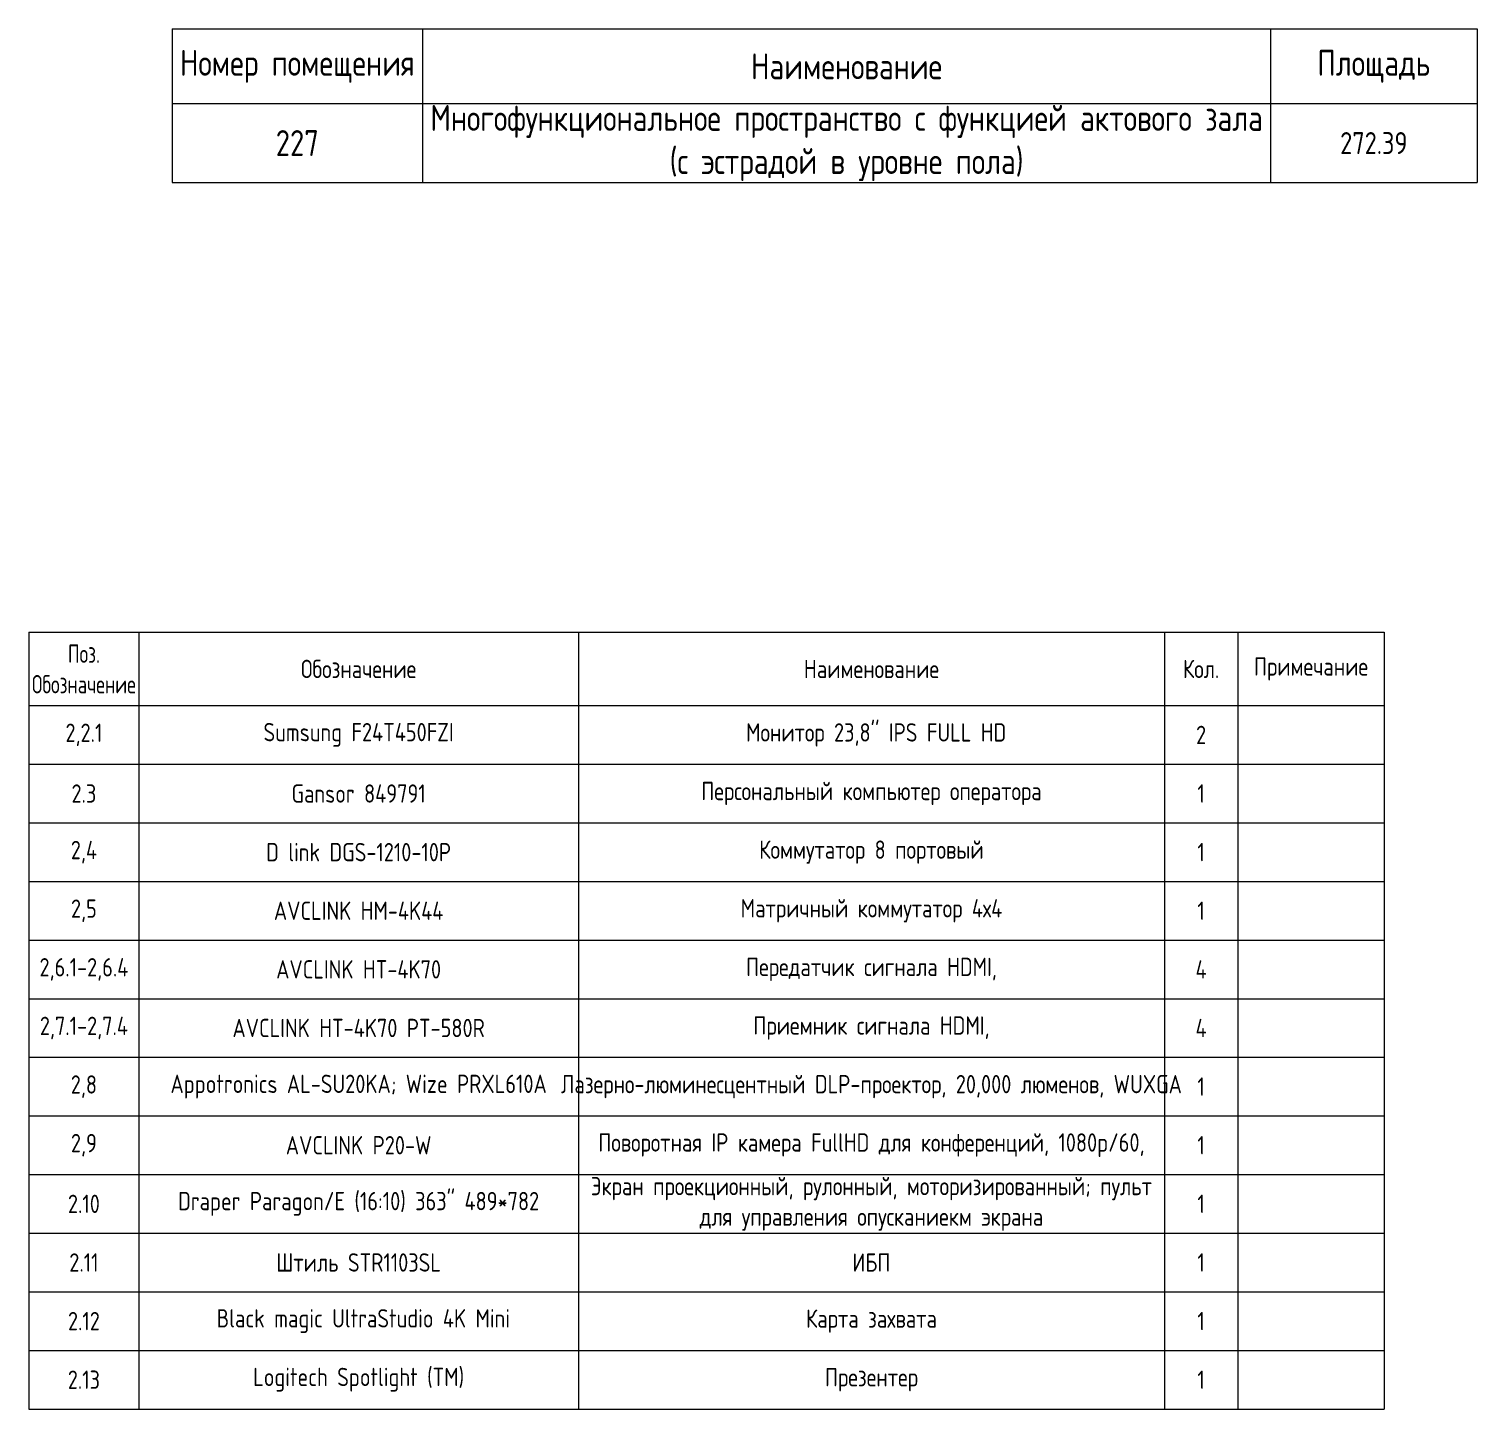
# Model space of a CAD drawing. Header units: millimetres. Extents: x 304092 to 9387535, y -16707 to 344175.
# Drawn here: x 566778 to 586544, y 67630 to 86464 of the extents above; entities that cross this region are included whole.
import ezdxf

# ---------------------------------------------------------------- set-up
doc = ezdxf.new("R2010")
doc.units = ezdxf.units.MM
doc.styles.add('GOST type A', font='GOST.TTF')
doc.styles.get("Standard").update_dxf_attribs({"font": 'GOST.TTF'})

# ---------------------------------------------------------------- blocks, each defined once
blk = doc.blocks.new('*T41')
at = {"color": 0, "linetype": 'ByBlock', "lineweight": 9, "ltscale": 100, "transparency": 16777216}
for p, q in [((0, 0), (18500, 0)), ((0, 0), (0, -10600)), ((1500, 0), (1500, -10600)), ((7500, 0), (7500, -10600)), ((15500, 0), (15500, -10600)), ((16500, 0), (16500, -10600)), ((18500, 0), (18500, -10600)), ((0, -1000), (18500, -1000)), ((0, -1800), (18500, -1800)), ((0, -2600), (18500, -2600)), ((0, -3400), (18500, -3400)), ((0, -4200), (18500, -4200)), ((0, -5000), (18500, -5000)), ((0, -5800), (18500, -5800)), ((0, -6600), (18500, -6600)), ((0, -7400), (18500, -7400)), ((0, -8200), (18500, -8200)), ((0, -9000), (18500, -9000)), ((0, -9800), (18500, -9800)), ((0, -10600), (18500, -10600))]:
    blk.add_line(p, q, dxfattribs=at)
at = {"color": 0, "lineweight": 9, "ltscale": 100, "transparency": 16777216, "char_height": 250, "attachment_point": 5, "style": 'GOST type A'}
for s, insert, width in [('{\\W0.9;Поз. Обозначение}', (750, -500), 1497), ('Обозначение', (4500, -500), 5997), ('Наименование', (11500, -500), 7997), ('Кол.', (16000, -500), 997), ('Примечание', (17500, -500), 1997), ('{\\C256;2,2.1}', (750, -1400), 1497), ('{\\C256;Sumsung F24T450FZI }', (4500, -1400), 5997), ("{\\C256; Монитор 23,8'' IPS FULL HD}", (11500, -1400), 7997), ('2', (16000, -1400), 997), ('{\\fArial|b0|i0|c0;', (17500, -1400), 1997), ('2.3', (750, -2200), 1497), ('{\\C256;Gansor 849791}', (4500, -2200), 5997), ('{\\C256;Персональный компьютер оператора}', (11500, -2200), 7997), ('1', (16000, -2200), 997), ('{\\fArial|b0|i0|c0;', (17500, -2200), 1997), ('{\\C256;2,4}', (750, -3000), 1497), ('{\\C256;D link }DGS-1210-10P', (4500, -3000), 5997), ('{\\C256;Коммутатор 8 портовый }', (11500, -3000), 7997), ('1', (16000, -3000), 997), ('{\\fArial|b0|i0|c0;', (17500, -3000), 1997), ('{\\C256;2,5}', (750, -3800), 1497), ('{\\C256;AVCLINK HM-4K44 }', (4500, -3800), 5997), ('{\\C256;Матричный коммутатор 4х4 }', (11500, -3800), 7997), ('1', (16000, -3800), 997), ('{\\fArial|b0|i0|c0;', (17500, -3800), 1997), ('{\\C256;2,6.1-2,6.4}', (750, -4600), 1497), ('{\\C256;AVCLINK HT-4K70 }', (4500, -4600), 5997), ('{\\C256;Передатчик сигнала HDMI, }', (11500, -4600), 7997), ('4', (16000, -4600), 997), ('{\\C256;2,7.1-2,7.4}', (750, -5400), 1497), ('{\\C256;AVCLINK HT-4K70 PT-580R }', (4500, -5400), 5997), ('{\\C256;Приемник сигнала HDMI, }', (11500, -5400), 7997), ('4', (16000, -5400), 997), ('{\\C256;2,8}', (750, -6200), 1497), ('{\\fGOST type A|b0|i0|c204|p34;\\C256;Appotronics AL-SU20KA;\\fGOST type A|b0|i0|c0|p34; Wize PRXL610A}', (4500, -6200), 5997), ('{\\C256;Лазерно-люминесцентный DLP-проектор, 20,000 люменов, WUXGA}', (11500, -6200), 7997), ('1', (16000, -6200), 997), ('{\\C256;2,9}', (750, -7000), 1497), ('{\\C256;AVCLINK P20-W }', (4500, -7000), 5997), ('{\\C256;Поворотная IP камера FullHD для конференций, 1080p/60, }', (11500, -7000), 7997), ('1', (16000, -7000), 997), ('Экран проекционный, рулонный, моторизированный; пульт для управления опусканиекм экрана', (11500, -7800), 7997), ('2.10', (750, -7800), 1497), ('Draper Paragon/E (16:10) 363" 489*782 ', (4500, -7800), 5997), ('1', (16000, -7800), 997), ('2.11', (750, -8600), 1497), ('Штиль STR1103SL', (4500, -8600), 5997), ('ИБП', (11500, -8600), 7997), ('1', (16000, -8600), 997), ('2.12', (750, -9400), 1497), (' Black magic UltraStudio 4K Mini', (4500, -9400), 5997), ('Карта захвата', (11500, -9400), 7997), ('1', (16000, -9400), 997), ('2.13', (750, -10200), 1497), ('Logitech Spotlight (TM)', (4500, -10200), 5997), ('Презентер', (11500, -10200), 7997), ('1', (16000, -10200), 997)]:
    blk.add_mtext(s, dxfattribs=dict(at, insert=insert, width=width))
blk = doc.blocks.new('*T42')
at = {"color": 0, "linetype": 'ByBlock', "lineweight": 9, "ltscale": 100, "transparency": 16777216}
for p, q in [((0, 0), (17814, 0)), ((0, 0), (0, -2094)), ((3420, 0), (3420, -2094)), ((14995, 0), (14995, -2094)), ((17814, 0), (17814, -2094)), ((0, -1019), (17814, -1019)), ((0, -2094), (17814, -2094))]:
    blk.add_line(p, q, dxfattribs=at)
at = {"color": 0, "lineweight": 9, "ltscale": 100, "transparency": 16777216, "attachment_point": 5, "style": 'GOST type A'}
for s, insert, char_height, width in [('Номер помещения', (1710, -510), 353.36, 3415.93), ('Наименование', (9208, -510), 353.36, 11570.98), ('Площадь', (16405, -510), 353.4, 2814.1)]:
    blk.add_mtext(s, dxfattribs=dict(at, insert=insert, char_height=char_height, width=width))
at = {"color": 0, "lineweight": 9, "ltscale": 100, "transparency": 16777216, "attachment_point": 5}
for s, insert, char_height, width in [('Многофункциональное пространство с функцией актового зала (с эстрадой в уровне пола)', (9208, -1557), 353.36, 11570.98), ('227', (1710, -1557), 353.4, 3415.93), ('272.39', (16405, -1557), 300, 2814.1)]:
    blk.add_mtext(s, dxfattribs=dict(at, insert=insert, char_height=char_height, width=width))

msp = doc.modelspace()

# ---------------------------------------------------------------- block references
for name, p in [('*T42', (568730.4, 86464.5)), ('*T41', (566777.5, 78230.3))]:
    msp.add_blockref(name, p)

doc.saveas('drawing.dxf')
